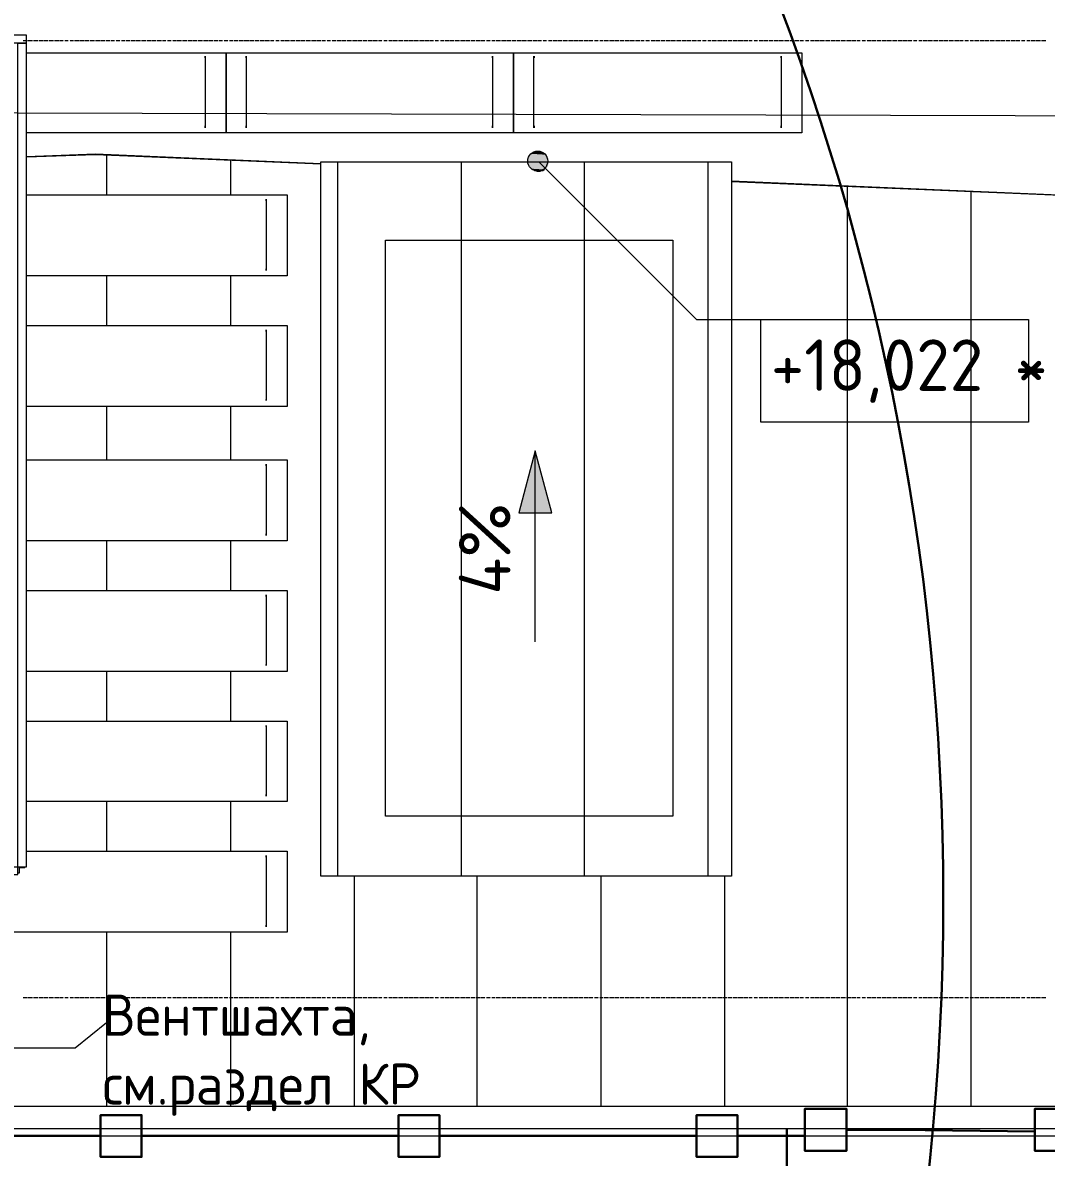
# Model space of a CAD drawing. Header units: millimetres. Extents: x -42533 to 645315, y 3457 to 82611.
# Drawn here: x 575676 to 580652, y 19596 to 25110 of the extents above; entities that cross this region are included whole.
import ezdxf

# ---------------------------------------------------------------- set-up
doc = ezdxf.new("R2010")
doc.units = ezdxf.units.MM
for name, color, linetype, true_color in [('PDF _!ЭОМ.Молниезащита', 7, 'Continuous', 0x954a95), ('PDF _Аннотация', 7, 'Continuous', 0xbababa), ('PDF _Антураж', 7, 'Continuous', 0xbababa), ('PDF _Крыша', 7, 'Continuous', 0xbababa), ('PDF _Крыша штриховка', 7, 'Continuous', 0xbababa), ('PDF _Обобщенные модели', 7, 'Continuous', 0xbababa), ('PDF _Ограждение', 7, 'Continuous', 0xbababa), ('PDF _Оси', 7, 'Continuous', 0xbababa), ('PDF _Отметки', 7, 'Continuous', 0xbababa), ('PDF _Размеры', 7, 'Continuous', 0xbababa)]:
    doc.layers.add(name, color=color, linetype=linetype, true_color=true_color)
doc.layers.add('PDF _Линии', color=7, linetype='Continuous')
doc.layers.add('PDF _Текст', color=7, linetype='Continuous')
doc.styles.add('PDF GOST Common', font='GOST_Common.ttf')

msp = doc.modelspace()

# ---------------------------------------------------------------- linework, layer by layer
at = {"layer": 'PDF _!ЭОМ.Молниезащита', "color": 5, "lineweight": 30}
for points in [[(576054.4, 19699.3), (575050.6, 19699.3), (574800.7, 19699.3), (574800.7, 19597.6), (574601.7, 19597.6), (574601.7, 19800.9), (574800.7, 19800.9), (574800.7, 19699.3)], [(577502.9, 19699.3), (576503.3, 19699.3), (576253.5, 19699.3), (576253.5, 19597.6), (576054.4, 19597.6), (576054.4, 19800.9), (576253.5, 19800.9), (576253.5, 19699.3)], [(578951.4, 19699.3), (577951.8, 19699.3), (577701.9, 19699.3), (577701.9, 19597.6), (577502.9, 19597.6), (577502.9, 19800.9), (577701.9, 19800.9), (577701.9, 19699.3)], [(579477.4, 19699.3), (579477.4, 19699.3), (579150.4, 19699.3), (579150.4, 19597.6), (578951.4, 19597.6), (578951.4, 19800.9), (579150.4, 19800.9), (579150.4, 19699.3)], [(580595.5, 19720.4), (579930.6, 19728.9), (579680.7, 19728.9), (579680.7, 19627.3), (579477.4, 19627.3), (579477.4, 19830.6), (579680.7, 19830.6), (579680.7, 19728.9)], [(582044, 19728.9), (581044.5, 19728.9), (580794.6, 19728.9), (580794.6, 19627.3), (580595.5, 19627.3), (580595.5, 19830.6), (580794.6, 19830.6), (580794.6, 19728.9)], [(579389.7, 19038.6), (579389.7, 19733.2)]]:
    msp.add_lwpolyline(points, dxfattribs=at)
at = {"layer": 'PDF _!ЭОМ.Молниезащита', "lineweight": 13}
msp.add_circle((592805, 40061.1), 16795.3, dxfattribs=at)
at = {"layer": 'PDF _!ЭОМ.Молниезащита', "color": 116, "lineweight": 30, "true_color": 0x136734}
msp.add_circle((567904.4, 20845.7), 12246.5, dxfattribs=at)
at = {"layer": 'PDF _!ЭОМ.Молниезащита', "lineweight": 13}
msp.add_arc((567008.4, 20453.1), 17757.8, 299.14304, 50.43064, dxfattribs=at)
at = {"layer": 'PDF _Аннотация', "color": 8, "lineweight": 20}
msp.add_lwpolyline([(580565, 23667.8), (580565, 23168), (579264.8, 23168), (579264.8, 23667.8)], close=True, dxfattribs=at)
at = {"layer": 'PDF _Аннотация', "color": 8, "lineweight": 9}
msp.add_lwpolyline([(574245.9, 20127), (575931.6, 20127), (576084, 20249.9)], dxfattribs=at)
at = {"layer": 'PDF _Антураж', "color": 8, "lineweight": 18}
for points in [[(575694.4, 24459.8), (576029, 24472.5), (577125.9, 24425.9)], [(577125.9, 24421.7), (576029, 24468.3), (575694.4, 24455.6)], [(576029, 24472.5), (576029, 24468.3)], [(579120.8, 24341.2), (583102, 24171.8)], [(583106.2, 24171.8), (579120.8, 24337)]]:
    msp.add_lwpolyline(points, dxfattribs=at)
at = {"layer": 'PDF _Крыша', "color": 8, "lineweight": 9}
msp.add_lwpolyline([(577125.9, 24434.4), (579120.8, 24434.4), (579120.8, 20961.4), (577125.9, 20961.4)], close=True, dxfattribs=at)
at = {"layer": 'PDF _Крыша штриховка', "color": 8, "lineweight": 9}
for points in [[(576084, 24468.3), (576084, 24273.4)], [(576685.5, 24442.9), (576685.5, 24273.4)], [(577206.4, 24434.4), (577206.4, 20961.4)], [(577807.8, 24434.4), (577807.8, 20961.4)], [(578405, 24434.4), (578405, 20961.4)], [(579006.4, 24434.4), (579006.4, 20961.4)], [(579684.1, 24315.8), (579684.1, 19843.3)], [(580285.5, 24290.4), (580285.5, 19843.3)], [(576084, 23879.6), (576084, 23638.1)], [(576685.5, 23879.6), (576685.5, 23638.1)], [(576084, 23244.3), (576084, 22985.9)], [(576685.5, 23244.3), (576685.5, 22985.9)], [(576084, 22592), (576084, 22350.6)], [(576685.5, 22592), (576685.5, 22350.6)], [(576084, 21956.7), (576084, 21715.3)], [(576685.5, 21956.7), (576685.5, 21715.3)], [(576084, 21325.6), (576084, 21084.2)], [(576685.5, 21325.6), (576685.5, 21084.2)], [(577286.9, 20961.4), (577286.9, 19843.3)], [(577884.1, 20961.4), (577884.1, 19843.3)], [(578485.5, 20961.4), (578485.5, 19843.3)], [(579086.9, 20961.4), (579086.9, 19843.3)], [(576084, 20690.3), (576084, 19843.3)], [(576685.5, 20690.3), (576685.5, 19843.3)]]:
    msp.add_lwpolyline(points, dxfattribs=at)
at = {"layer": 'PDF _Линии', "color": 8, "lineweight": 9}
msp.add_lwpolyline([(553827.3, 24730.9), (582318.5, 24654.6), (582229.5, 32125.8), (589577.9, 32125.8), (589577.9, 54975.5), (598506, 54975.5), (598785.5, 20686.1), (592369, 20686.1), (592432.5, 12524.6), (585626.3, 12571.2), (585592.4, 14451.7), (550752.4, 14451.7), (550752.4, 12478), (543802.2, 12478), (543764.1, 20783.5), (537415.3, 20800.5), (537356, 32655.2)], dxfattribs=at)
msp.add_lwpolyline([(578837, 21253.6), (577439.4, 21253.6), (577439.4, 24053.2), (578837, 24053.2)], close=True, dxfattribs=at)
at = {"layer": 'PDF _Обобщенные модели', "color": 8, "lineweight": 9}
for points in [[(575694.4, 24963.8), (576664.3, 24963.8), (576664.3, 24946.9), (576664.3, 24938.4), (576664.3, 24603.8), (576664.3, 24595.3), (576664.3, 24591.1), (576664.3, 24574.2), (575694.4, 24574.2)], [(576562.6, 24938.4), (576562.6, 24946.9), (576562.6, 24599.6), (576562.6, 24608)], [(576761.7, 24938.4), (576761.7, 24946.9), (576761.7, 24599.6), (576761.7, 24608)], [(577960.3, 24938.4), (577960.3, 24946.9), (577960.3, 24599.6), (577960.3, 24608)], [(578159.4, 24946.9), (578159.4, 24599.6)], [(578163.6, 24938.4), (578163.6, 24946.9)], [(579362.2, 24938.4), (579362.2, 24946.9), (579362.2, 24599.6), (579362.2, 24608)], [(578163.6, 24599.6), (578163.6, 24608)], [(575694.4, 24273.4), (576960.8, 24273.4), (576960.8, 24269.2), (576960.8, 24252.3), (576960.8, 24248), (576960.8, 23909.2), (576960.8, 23905), (576960.8, 23896.5), (576960.8, 23879.6), (575694.4, 23879.6)], [(576859.1, 24243.8), (576859.1, 24252.3), (576859.1, 23905), (576859.1, 23913.4)], [(575694.4, 23638.1), (576960.8, 23638.1), (576960.8, 23633.9), (576960.8, 23621.2), (576960.8, 23612.7), (576960.8, 23278.1), (576960.8, 23269.7), (576960.8, 23261.2), (576960.8, 23248.5), (576960.8, 23244.3), (575694.4, 23244.3)], [(576859.1, 23608.5), (576859.1, 23617), (576859.1, 23273.9), (576859.1, 23278.1)], [(575694.4, 22985.9), (576960.8, 22985.9), (576960.8, 22981.7), (576960.8, 22964.7), (576960.8, 22960.5), (576960.8, 22621.7), (576960.8, 22617.4), (576960.8, 22609), (576960.8, 22592), (575694.4, 22592)], [(576859.1, 22956.3), (576859.1, 22964.7), (576859.1, 22617.4), (576859.1, 22625.9)], [(575694.4, 22350.6), (576960.8, 22350.6), (576960.8, 22346.4), (576960.8, 22333.7), (576960.8, 22325.2), (576960.8, 21990.6), (576960.8, 21982.1), (576960.8, 21973.7), (576960.8, 21960.9), (576960.8, 21956.7), (575694.4, 21956.7)], [(576859.1, 22321), (576859.1, 22329.4), (576859.1, 21986.4), (576859.1, 21990.6)], [(575694.4, 21715.3), (576960.8, 21715.3), (576960.8, 21698.4), (576960.8, 21689.9), (576960.8, 21355.3), (576960.8, 21346.8), (576960.8, 21342.6), (576960.8, 21325.6), (575694.4, 21325.6)], [(576859.1, 21689.9), (576859.1, 21694.1), (576859.1, 21351.1), (576859.1, 21359.5)], [(575694.4, 21084.2), (576960.8, 21084.2), (576960.8, 21080), (576960.8, 21063.1), (576960.8, 21058.8), (576960.8, 20720), (576960.8, 20715.8), (576960.8, 20707.3), (576960.8, 20690.3), (575558.9, 20690.3), (575558.9, 20707.3), (575558.9, 20715.8), (575558.9, 20720), (575558.9, 20969.9)], [(576859.1, 21054.6), (576859.1, 21063.1), (576859.1, 20715.8), (576859.1, 20724.2)]]:
    msp.add_lwpolyline(points, dxfattribs=at)
for points in [[(578061.9, 24963.8), (578061.9, 24946.9), (578061.9, 24938.4), (578061.9, 24603.8), (578061.9, 24595.3), (578061.9, 24591.1), (578061.9, 24574.2), (576664.3, 24574.2), (576664.3, 24591.1), (576664.3, 24595.3), (576664.3, 24603.8), (576664.3, 24938.4), (576664.3, 24946.9), (576664.3, 24963.8)], [(579463.8, 24963.8), (579463.8, 24946.9), (579463.8, 24938.4), (579463.8, 24603.8), (579463.8, 24595.3), (579463.8, 24591.1), (579463.8, 24574.2), (578061.9, 24574.2), (578061.9, 24591.1), (578061.9, 24595.3), (578061.9, 24603.8), (578061.9, 24938.4), (578061.9, 24946.9), (578061.9, 24963.8)]]:
    msp.add_lwpolyline(points, close=True, dxfattribs=at)
at = {"layer": 'PDF _Обобщенные модели', "color": 8, "lineweight": 18}
for points in [[(574915.1, 19843.3), (583559.4, 19843.3)], [(583559.4, 19733.2), (559523.8, 19733.2)], [(559523.8, 19699.3), (589323.7, 19699.3)]]:
    msp.add_lwpolyline(points, dxfattribs=at)
at = {"layer": 'PDF _Ограждение', "color": 8, "lineweight": 9}
msp.add_lwpolyline([(575652, 21008), (575694.4, 21008), (575694.4, 25010.4), (560743.6, 25010.4), (560743.6, 25048.5), (560705.5, 25048.5), (560705.5, 21008), (575652, 21008), (575652, 25010.4), (575694.4, 25010.4), (575694.4, 25048.5), (560743.6, 25048.5), (560743.6, 21008), (560705.5, 21008), (560705.5, 20969.9), (575652, 20969.9)], close=True, dxfattribs=at)
msp.add_lwpolyline([(575652, 20978.3), (575660.5, 20978.3), (575660.5, 21003.8), (575685.9, 21003.8), (575685.9, 21008)], dxfattribs=at)
at = {"layer": 'PDF _Оси', "color": 8, "lineweight": 9}
for points in [[(575677.4, 25023.1), (575698.6, 25023.1)], [(575702.9, 25023.1), (575724, 25023.1)], [(575728.3, 25023.1), (575749.4, 25023.1)], [(575753.7, 25023.1), (575774.9, 25023.1)], [(575779.1, 25023.1), (575800.3, 25023.1)], [(575804.5, 25023.1), (575825.7, 25023.1)], [(575829.9, 25023.1), (575851.1, 25023.1)], [(575855.3, 25023.1), (575872.3, 25023.1)], [(575876.5, 25023.1), (575876.5, 25023.1)], [(575880.7, 25023.1), (575897.7, 25023.1)], [(575901.9, 25023.1), (575901.9, 25023.1)], [(575906.2, 25023.1), (575923.1, 25023.1)], [(575927.3, 25023.1), (575948.5, 25023.1)], [(575952.7, 25023.1), (575973.9, 25023.1)], [(575978.2, 25023.1), (575999.3, 25023.1)], [(576003.6, 25023.1), (576024.7, 25023.1)], [(576029, 25023.1), (576050.2, 25023.1)], [(576054.4, 25023.1), (576075.6, 25023.1)], [(576079.8, 25023.1), (576101, 25023.1)], [(576105.2, 25023.1), (576122.2, 25023.1)], [(576126.4, 25023.1), (576126.4, 25023.1)], [(576130.6, 25023.1), (576147.6, 25023.1)], [(576151.8, 25023.1), (576151.8, 25023.1)], [(576156, 25023.1), (576173, 25023.1)], [(576177.2, 25023.1), (576198.4, 25023.1)], [(576202.6, 25023.1), (576223.8, 25023.1)], [(576228, 25023.1), (576249.2, 25023.1)], [(576253.5, 25023.1), (576274.6, 25023.1)], [(576278.9, 25023.1), (576300, 25023.1)], [(576304.3, 25023.1), (576325.5, 25023.1)], [(576329.7, 25023.1), (576350.9, 25023.1)], [(576355.1, 25023.1), (576372, 25023.1)], [(576376.3, 25023.1), (576376.3, 25023.1)], [(576380.5, 25023.1), (576397.5, 25023.1)], [(576401.7, 25023.1), (576401.7, 25023.1)], [(576405.9, 25023.1), (576422.9, 25023.1)], [(576427.1, 25023.1), (576448.3, 25023.1)], [(576452.5, 25023.1), (576473.7, 25023.1)], [(576477.9, 25023.1), (576499.1, 25023.1)], [(576503.3, 25023.1), (576524.5, 25023.1)], [(576528.8, 25023.1), (576549.9, 25023.1)], [(576554.2, 25023.1), (576575.3, 25023.1)], [(576579.6, 25023.1), (576600.8, 25023.1)], [(576605, 25023.1), (576626.2, 25023.1)], [(576630.4, 25023.1), (576647.3, 25023.1)], [(576651.6, 25023.1), (576651.6, 25023.1)], [(576655.8, 25023.1), (576672.8, 25023.1)], [(576677, 25023.1), (576677, 25023.1)], [(576681.2, 25023.1), (576698.2, 25023.1)], [(576702.4, 25023.1), (576723.6, 25023.1)], [(576727.8, 25023.1), (576749, 25023.1)], [(576753.2, 25023.1), (576774.4, 25023.1)], [(576778.6, 25023.1), (576799.8, 25023.1)], [(576804, 25023.1), (576825.2, 25023.1)], [(576829.5, 25023.1), (576850.6, 25023.1)], [(576854.9, 25023.1), (576876, 25023.1)], [(576880.3, 25023.1), (576897.2, 25023.1)], [(576901.5, 25023.1), (576901.5, 25023.1)], [(576905.7, 25023.1), (576922.6, 25023.1)], [(576926.9, 25023.1), (576926.9, 25023.1)], [(576931.1, 25023.1), (576948.1, 25023.1)], [(576952.3, 25023.1), (576973.5, 25023.1)], [(576977.7, 25023.1), (576998.9, 25023.1)], [(577003.1, 25023.1), (577024.3, 25023.1)], [(577028.5, 25023.1), (577049.7, 25023.1)], [(577053.9, 25023.1), (577075.1, 25023.1)], [(577079.3, 25023.1), (577100.5, 25023.1)], [(577104.8, 25023.1), (577125.9, 25023.1)], [(577130.2, 25023.1), (577147.1, 25023.1)], [(577151.3, 25023.1), (577151.3, 25023.1)], [(577155.6, 25023.1), (577172.5, 25023.1)], [(577176.8, 25023.1), (577176.8, 25023.1)], [(577181, 25023.1), (577197.9, 25023.1)], [(577202.2, 25023.1), (577223.3, 25023.1)], [(577227.6, 25023.1), (577248.8, 25023.1)], [(577253, 25023.1), (577274.2, 25023.1)], [(577278.4, 25023.1), (577299.6, 25023.1)], [(577303.8, 25023.1), (577325, 25023.1)], [(577329.2, 25023.1), (577350.4, 25023.1)], [(577354.6, 25023.1), (577375.8, 25023.1)], [(577380.1, 25023.1), (577401.2, 25023.1)], [(577405.5, 25023.1), (577422.4, 25023.1)], [(577426.6, 25023.1), (577426.6, 25023.1)], [(577430.9, 25023.1), (577447.8, 25023.1)], [(577452.1, 25023.1), (577452.1, 25023.1)], [(577456.3, 25023.1), (577473.2, 25023.1)], [(577477.5, 25023.1), (577498.6, 25023.1)], [(577502.9, 25023.1), (577524.1, 25023.1)], [(577528.3, 25023.1), (577549.5, 25023.1)], [(577553.7, 25023.1), (577574.9, 25023.1)], [(577579.1, 25023.1), (577600.3, 25023.1)], [(577604.5, 25023.1), (577625.7, 25023.1)], [(577629.9, 25023.1), (577651.1, 25023.1)], [(577655.4, 25023.1), (577672.3, 25023.1)], [(577676.5, 25023.1), (577676.5, 25023.1)], [(577680.8, 25023.1), (577697.7, 25023.1)], [(577701.9, 25023.1), (577701.9, 25023.1)], [(577706.2, 25023.1), (577723.1, 25023.1)], [(577727.4, 25023.1), (577748.5, 25023.1)], [(577752.8, 25023.1), (577773.9, 25023.1)], [(577778.2, 25023.1), (577799.4, 25023.1)], [(577803.6, 25023.1), (577824.8, 25023.1)], [(577829, 25023.1), (577850.2, 25023.1)], [(577854.4, 25023.1), (577875.6, 25023.1)], [(577879.8, 25023.1), (577901, 25023.1)], [(577905.2, 25023.1), (577922.2, 25023.1)], [(577926.4, 25023.1), (577926.4, 25023.1)], [(577930.7, 25023.1), (577947.6, 25023.1)], [(577951.8, 25023.1), (577951.8, 25023.1)], [(577956.1, 25023.1), (577973, 25023.1)], [(577977.2, 25023.1), (577998.4, 25023.1)], [(578002.7, 25023.1), (578023.8, 25023.1)], [(578028.1, 25023.1), (578049.2, 25023.1)], [(578053.5, 25023.1), (578074.7, 25023.1)], [(578078.9, 25023.1), (578100.1, 25023.1)], [(578104.3, 25023.1), (578125.5, 25023.1)], [(578129.7, 25023.1), (578150.9, 25023.1)], [(578155.1, 25023.1), (578176.3, 25023.1)], [(578180.5, 25023.1), (578197.5, 25023.1)], [(578201.7, 25023.1), (578201.7, 25023.1)], [(578205.9, 25023.1), (578222.9, 25023.1)], [(578227.1, 25023.1), (578227.1, 25023.1)], [(578231.4, 25023.1), (578248.3, 25023.1)], [(578252.5, 25023.1), (578273.7, 25023.1)], [(578277.9, 25023.1), (578299.1, 25023.1)], [(578303.4, 25023.1), (578324.5, 25023.1)], [(578328.8, 25023.1), (578350, 25023.1)], [(578354.2, 25023.1), (578375.4, 25023.1)], [(578379.6, 25023.1), (578400.8, 25023.1)], [(578405, 25023.1), (578426.2, 25023.1)], [(578430.4, 25023.1), (578447.4, 25023.1)], [(578451.6, 25023.1), (578451.6, 25023.1)], [(578455.8, 25023.1), (578472.8, 25023.1)], [(578477, 25023.1), (578477, 25023.1)], [(578481.2, 25023.1), (578498.2, 25023.1)], [(578502.4, 25023.1), (578523.6, 25023.1)], [(578527.8, 25023.1), (578549, 25023.1)], [(578553.2, 25023.1), (578574.4, 25023.1)], [(578578.7, 25023.1), (578599.8, 25023.1)], [(578604.1, 25023.1), (578625.2, 25023.1)], [(578629.5, 25023.1), (578650.7, 25023.1)], [(578654.9, 25023.1), (578676.1, 25023.1)], [(578680.3, 25023.1), (578697.2, 25023.1)], [(578701.5, 25023.1), (578701.5, 25023.1)], [(578705.7, 25023.1), (578722.7, 25023.1)], [(578726.9, 25023.1), (578726.9, 25023.1)], [(578731.1, 25023.1), (578748.1, 25023.1)], [(578752.3, 25023.1), (578773.5, 25023.1)], [(578777.7, 25023.1), (578798.9, 25023.1)], [(578803.1, 25023.1), (578824.3, 25023.1)], [(578828.5, 25023.1), (578849.7, 25023.1)], [(578854, 25023.1), (578875.1, 25023.1)], [(578879.4, 25023.1), (578900.5, 25023.1)], [(578904.8, 25023.1), (578926, 25023.1)], [(578930.2, 25023.1), (578951.4, 25023.1)], [(578955.6, 25023.1), (578972.5, 25023.1)], [(578976.8, 25023.1), (578976.8, 25023.1)], [(578981, 25023.1), (578998, 25023.1)], [(579002.2, 25023.1), (579002.2, 25023.1)], [(579006.4, 25023.1), (579023.4, 25023.1)], [(579027.6, 25023.1), (579048.8, 25023.1)], [(579053, 25023.1), (579074.2, 25023.1)], [(579078.4, 25023.1), (579099.6, 25023.1)], [(579103.8, 25023.1), (579125, 25023.1)], [(579129.3, 25023.1), (579150.4, 25023.1)], [(579154.7, 25023.1), (579175.8, 25023.1)], [(579180.1, 25023.1), (579201.3, 25023.1)], [(579205.5, 25023.1), (579222.4, 25023.1)], [(579226.7, 25023.1), (579226.7, 25023.1)], [(579230.9, 25023.1), (579247.8, 25023.1)], [(579252.1, 25023.1), (579252.1, 25023.1)], [(579256.3, 25023.1), (579273.3, 25023.1)], [(579277.5, 25023.1), (579298.7, 25023.1)], [(579302.9, 25023.1), (579324.1, 25023.1)], [(579328.3, 25023.1), (579349.5, 25023.1)], [(579353.7, 25023.1), (579374.9, 25023.1)], [(579379.1, 25023.1), (579400.3, 25023.1)], [(579404.6, 25023.1), (579425.7, 25023.1)], [(579430, 25023.1), (579451.1, 25023.1)], [(579455.4, 25023.1), (579472.3, 25023.1)], [(579476.6, 25023.1), (579476.6, 25023.1)], [(579480.8, 25023.1), (579497.7, 25023.1)], [(579502, 25023.1), (579502, 25023.1)], [(579506.2, 25023.1), (579523.1, 25023.1)], [(579527.4, 25023.1), (579548.6, 25023.1)], [(579552.8, 25023.1), (579574, 25023.1)], [(579578.2, 25023.1), (579599.4, 25023.1)], [(579603.6, 25023.1), (579624.8, 25023.1)], [(579629, 25023.1), (579650.2, 25023.1)], [(579654.4, 25023.1), (579675.6, 25023.1)], [(579679.8, 25023.1), (579701, 25023.1)], [(579705.3, 25023.1), (579726.4, 25023.1)], [(579730.7, 25023.1), (579747.6, 25023.1)], [(579751.9, 25023.1), (579751.9, 25023.1)], [(579756.1, 25023.1), (579773, 25023.1)], [(579777.3, 25023.1), (579777.3, 25023.1)], [(579781.5, 25023.1), (579798.4, 25023.1)], [(579802.7, 25023.1), (579823.9, 25023.1)], [(579828.1, 25023.1), (579849.3, 25023.1)], [(579853.5, 25023.1), (579874.7, 25023.1)], [(579878.9, 25023.1), (579900.1, 25023.1)], [(579904.3, 25023.1), (579925.5, 25023.1)], [(579929.7, 25023.1), (579950.9, 25023.1)], [(579955.1, 25023.1), (579976.3, 25023.1)], [(579980.6, 25023.1), (579997.5, 25023.1)], [(580001.7, 25023.1), (580001.7, 25023.1)], [(580006, 25023.1), (580022.9, 25023.1)], [(580027.1, 25023.1), (580027.1, 25023.1)], [(580031.4, 25023.1), (580048.3, 25023.1)], [(580052.6, 25023.1), (580073.7, 25023.1)], [(580078, 25023.1), (580099.1, 25023.1)], [(580103.4, 25023.1), (580124.6, 25023.1)], [(580128.8, 25023.1), (580150, 25023.1)], [(580154.2, 25023.1), (580175.4, 25023.1)], [(580179.6, 25023.1), (580200.8, 25023.1)], [(580205, 25023.1), (580226.2, 25023.1)], [(580230.4, 25023.1), (580247.4, 25023.1)], [(580251.6, 25023.1), (580251.6, 25023.1)], [(580255.9, 25023.1), (580272.8, 25023.1)], [(580277, 25023.1), (580277, 25023.1)], [(580281.3, 25023.1), (580298.2, 25023.1)], [(580302.4, 25023.1), (580323.6, 25023.1)], [(580327.9, 25023.1), (580349, 25023.1)], [(580353.3, 25023.1), (580374.4, 25023.1)], [(580378.7, 25023.1), (580399.9, 25023.1)], [(580404.1, 25023.1), (580425.3, 25023.1)], [(580429.5, 25023.1), (580450.7, 25023.1)], [(580454.9, 25023.1), (580476.1, 25023.1)], [(580480.3, 25023.1), (580501.5, 25023.1)], [(580505.7, 25023.1), (580522.7, 25023.1)], [(580526.9, 25023.1), (580526.9, 25023.1)], [(580531.2, 25023.1), (580548.1, 25023.1)], [(580552.3, 25023.1), (580552.3, 25023.1)], [(580556.6, 25023.1), (580573.5, 25023.1)], [(580577.7, 25023.1), (580598.9, 25023.1)], [(580603.2, 25023.1), (580624.3, 25023.1)], [(580628.6, 25023.1), (580649.7, 25023.1)], [(575677.4, 20372.7), (575698.6, 20372.7)], [(575702.9, 20372.7), (575724, 20372.7)], [(575728.3, 20372.7), (575749.4, 20372.7)], [(575753.7, 20372.7), (575774.9, 20372.7)], [(575779.1, 20372.7), (575800.3, 20372.7)], [(575804.5, 20372.7), (575825.7, 20372.7)], [(575829.9, 20372.7), (575851.1, 20372.7)], [(575855.3, 20372.7), (575872.3, 20372.7)], [(575876.5, 20372.7), (575876.5, 20372.7)], [(575880.7, 20372.7), (575897.7, 20372.7)], [(575901.9, 20372.7), (575901.9, 20372.7)], [(575906.2, 20372.7), (575923.1, 20372.7)], [(575927.3, 20372.7), (575948.5, 20372.7)], [(575952.7, 20372.7), (575973.9, 20372.7)], [(575978.2, 20372.7), (575999.3, 20372.7)], [(576003.6, 20372.7), (576024.7, 20372.7)], [(576029, 20372.7), (576050.2, 20372.7)], [(576054.4, 20372.7), (576075.6, 20372.7)], [(576079.8, 20372.7), (576101, 20372.7)], [(576105.2, 20372.7), (576122.2, 20372.7)], [(576126.4, 20372.7), (576126.4, 20372.7)], [(576130.6, 20372.7), (576147.6, 20372.7)], [(576151.8, 20372.7), (576151.8, 20372.7)], [(576156, 20372.7), (576173, 20372.7)], [(576177.2, 20372.7), (576198.4, 20372.7)], [(576202.6, 20372.7), (576223.8, 20372.7)], [(576228, 20372.7), (576249.2, 20372.7)], [(576253.5, 20372.7), (576274.6, 20372.7)], [(576278.9, 20372.7), (576300, 20372.7)], [(576304.3, 20372.7), (576325.5, 20372.7)], [(576329.7, 20372.7), (576350.9, 20372.7)], [(576355.1, 20372.7), (576372, 20372.7)], [(576376.3, 20372.7), (576376.3, 20372.7)], [(576380.5, 20372.7), (576397.5, 20372.7)], [(576401.7, 20372.7), (576401.7, 20372.7)], [(576405.9, 20372.7), (576422.9, 20372.7)], [(576427.1, 20372.7), (576448.3, 20372.7)], [(576452.5, 20372.7), (576473.7, 20372.7)], [(576477.9, 20372.7), (576499.1, 20372.7)], [(576503.3, 20372.7), (576524.5, 20372.7)], [(576528.8, 20372.7), (576549.9, 20372.7)], [(576554.2, 20372.7), (576575.3, 20372.7)], [(576579.6, 20372.7), (576600.8, 20372.7)], [(576605, 20372.7), (576626.2, 20372.7)], [(576630.4, 20372.7), (576647.3, 20372.7)], [(576651.6, 20372.7), (576651.6, 20372.7)], [(576655.8, 20372.7), (576672.8, 20372.7)], [(576677, 20372.7), (576677, 20372.7)], [(576681.2, 20372.7), (576698.2, 20372.7)], [(576702.4, 20372.7), (576723.6, 20372.7)], [(576727.8, 20372.7), (576749, 20372.7)], [(576753.2, 20372.7), (576774.4, 20372.7)], [(576778.6, 20372.7), (576799.8, 20372.7)], [(576804, 20372.7), (576825.2, 20372.7)], [(576829.5, 20372.7), (576850.6, 20372.7)], [(576854.9, 20372.7), (576876, 20372.7)], [(576880.3, 20372.7), (576897.2, 20372.7)], [(576901.5, 20372.7), (576901.5, 20372.7)], [(576905.7, 20372.7), (576922.6, 20372.7)], [(576926.9, 20372.7), (576926.9, 20372.7)], [(576931.1, 20372.7), (576948.1, 20372.7)], [(576952.3, 20372.7), (576973.5, 20372.7)], [(576977.7, 20372.7), (576998.9, 20372.7)], [(577003.1, 20372.7), (577024.3, 20372.7)], [(577028.5, 20372.7), (577049.7, 20372.7)], [(577053.9, 20372.7), (577075.1, 20372.7)], [(577079.3, 20372.7), (577100.5, 20372.7)], [(577104.8, 20372.7), (577125.9, 20372.7)], [(577130.2, 20372.7), (577147.1, 20372.7)], [(577151.3, 20372.7), (577151.3, 20372.7)], [(577155.6, 20372.7), (577172.5, 20372.7)], [(577176.8, 20372.7), (577176.8, 20372.7)], [(577181, 20372.7), (577197.9, 20372.7)], [(577202.2, 20372.7), (577223.3, 20372.7)], [(577227.6, 20372.7), (577248.8, 20372.7)], [(577253, 20372.7), (577274.2, 20372.7)], [(577278.4, 20372.7), (577299.6, 20372.7)], [(577303.8, 20372.7), (577325, 20372.7)], [(577329.2, 20372.7), (577350.4, 20372.7)], [(577354.6, 20372.7), (577375.8, 20372.7)], [(577380.1, 20372.7), (577401.2, 20372.7)], [(577405.5, 20372.7), (577422.4, 20372.7)], [(577426.6, 20372.7), (577426.6, 20372.7)], [(577430.9, 20372.7), (577447.8, 20372.7)], [(577452.1, 20372.7), (577452.1, 20372.7)], [(577456.3, 20372.7), (577473.2, 20372.7)], [(577477.5, 20372.7), (577498.6, 20372.7)], [(577502.9, 20372.7), (577524.1, 20372.7)], [(577528.3, 20372.7), (577549.5, 20372.7)], [(577553.7, 20372.7), (577574.9, 20372.7)], [(577579.1, 20372.7), (577600.3, 20372.7)], [(577604.5, 20372.7), (577625.7, 20372.7)], [(577629.9, 20372.7), (577651.1, 20372.7)], [(577655.4, 20372.7), (577672.3, 20372.7)], [(577676.5, 20372.7), (577676.5, 20372.7)], [(577680.8, 20372.7), (577697.7, 20372.7)], [(577701.9, 20372.7), (577701.9, 20372.7)], [(577706.2, 20372.7), (577723.1, 20372.7)], [(577727.4, 20372.7), (577748.5, 20372.7)], [(577752.8, 20372.7), (577773.9, 20372.7)], [(577778.2, 20372.7), (577799.4, 20372.7)], [(577803.6, 20372.7), (577824.8, 20372.7)], [(577829, 20372.7), (577850.2, 20372.7)], [(577854.4, 20372.7), (577875.6, 20372.7)], [(577879.8, 20372.7), (577901, 20372.7)], [(577905.2, 20372.7), (577922.2, 20372.7)], [(577926.4, 20372.7), (577926.4, 20372.7)], [(577930.7, 20372.7), (577947.6, 20372.7)], [(577951.8, 20372.7), (577951.8, 20372.7)], [(577956.1, 20372.7), (577973, 20372.7)], [(577977.2, 20372.7), (577998.4, 20372.7)], [(578002.7, 20372.7), (578023.8, 20372.7)], [(578028.1, 20372.7), (578049.2, 20372.7)], [(578053.5, 20372.7), (578074.7, 20372.7)], [(578078.9, 20372.7), (578100.1, 20372.7)], [(578104.3, 20372.7), (578125.5, 20372.7)], [(578129.7, 20372.7), (578150.9, 20372.7)], [(578155.1, 20372.7), (578176.3, 20372.7)], [(578180.5, 20372.7), (578197.5, 20372.7)], [(578201.7, 20372.7), (578201.7, 20372.7)], [(578205.9, 20372.7), (578222.9, 20372.7)], [(578227.1, 20372.7), (578227.1, 20372.7)], [(578231.4, 20372.7), (578248.3, 20372.7)], [(578252.5, 20372.7), (578273.7, 20372.7)], [(578277.9, 20372.7), (578299.1, 20372.7)], [(578303.4, 20372.7), (578324.5, 20372.7)], [(578328.8, 20372.7), (578350, 20372.7)], [(578354.2, 20372.7), (578375.4, 20372.7)], [(578379.6, 20372.7), (578400.8, 20372.7)], [(578405, 20372.7), (578426.2, 20372.7)], [(578430.4, 20372.7), (578447.4, 20372.7)], [(578451.6, 20372.7), (578451.6, 20372.7)], [(578455.8, 20372.7), (578472.8, 20372.7)], [(578477, 20372.7), (578477, 20372.7)], [(578481.2, 20372.7), (578498.2, 20372.7)], [(578502.4, 20372.7), (578523.6, 20372.7)], [(578527.8, 20372.7), (578549, 20372.7)], [(578553.2, 20372.7), (578574.4, 20372.7)], [(578578.7, 20372.7), (578599.8, 20372.7)], [(578604.1, 20372.7), (578625.2, 20372.7)], [(578629.5, 20372.7), (578650.7, 20372.7)], [(578654.9, 20372.7), (578676.1, 20372.7)], [(578680.3, 20372.7), (578697.2, 20372.7)], [(578701.5, 20372.7), (578701.5, 20372.7)], [(578705.7, 20372.7), (578722.7, 20372.7)], [(578726.9, 20372.7), (578726.9, 20372.7)], [(578731.1, 20372.7), (578748.1, 20372.7)], [(578752.3, 20372.7), (578773.5, 20372.7)], [(578777.7, 20372.7), (578798.9, 20372.7)], [(578803.1, 20372.7), (578824.3, 20372.7)], [(578828.5, 20372.7), (578849.7, 20372.7)], [(578854, 20372.7), (578875.1, 20372.7)], [(578879.4, 20372.7), (578900.5, 20372.7)], [(578904.8, 20372.7), (578926, 20372.7)], [(578930.2, 20372.7), (578951.4, 20372.7)], [(578955.6, 20372.7), (578972.5, 20372.7)], [(578976.8, 20372.7), (578976.8, 20372.7)], [(578981, 20372.7), (578998, 20372.7)], [(579002.2, 20372.7), (579002.2, 20372.7)], [(579006.4, 20372.7), (579023.4, 20372.7)], [(579027.6, 20372.7), (579048.8, 20372.7)], [(579053, 20372.7), (579074.2, 20372.7)], [(579078.4, 20372.7), (579099.6, 20372.7)], [(579103.8, 20372.7), (579125, 20372.7)], [(579129.3, 20372.7), (579150.4, 20372.7)], [(579154.7, 20372.7), (579175.8, 20372.7)], [(579180.1, 20372.7), (579201.3, 20372.7)], [(579205.5, 20372.7), (579222.4, 20372.7)], [(579226.7, 20372.7), (579226.7, 20372.7)], [(579230.9, 20372.7), (579247.8, 20372.7)], [(579252.1, 20372.7), (579252.1, 20372.7)], [(579256.3, 20372.7), (579273.3, 20372.7)], [(579277.5, 20372.7), (579298.7, 20372.7)], [(579302.9, 20372.7), (579324.1, 20372.7)], [(579328.3, 20372.7), (579349.5, 20372.7)], [(579353.7, 20372.7), (579374.9, 20372.7)], [(579379.1, 20372.7), (579400.3, 20372.7)], [(579404.6, 20372.7), (579425.7, 20372.7)], [(579430, 20372.7), (579451.1, 20372.7)], [(579455.4, 20372.7), (579472.3, 20372.7)], [(579476.6, 20372.7), (579476.6, 20372.7)], [(579480.8, 20372.7), (579497.7, 20372.7)], [(579502, 20372.7), (579502, 20372.7)], [(579506.2, 20372.7), (579523.1, 20372.7)], [(579527.4, 20372.7), (579548.6, 20372.7)], [(579552.8, 20372.7), (579574, 20372.7)], [(579578.2, 20372.7), (579599.4, 20372.7)], [(579603.6, 20372.7), (579624.8, 20372.7)], [(579629, 20372.7), (579650.2, 20372.7)], [(579654.4, 20372.7), (579675.6, 20372.7)], [(579679.8, 20372.7), (579701, 20372.7)], [(579705.3, 20372.7), (579726.4, 20372.7)], [(579730.7, 20372.7), (579747.6, 20372.7)], [(579751.9, 20372.7), (579751.9, 20372.7)], [(579756.1, 20372.7), (579773, 20372.7)], [(579777.3, 20372.7), (579777.3, 20372.7)], [(579781.5, 20372.7), (579798.4, 20372.7)], [(579802.7, 20372.7), (579823.9, 20372.7)], [(579828.1, 20372.7), (579849.3, 20372.7)], [(579853.5, 20372.7), (579874.7, 20372.7)], [(579878.9, 20372.7), (579900.1, 20372.7)], [(579904.3, 20372.7), (579925.5, 20372.7)], [(579929.7, 20372.7), (579950.9, 20372.7)], [(579955.1, 20372.7), (579976.3, 20372.7)], [(579980.6, 20372.7), (579997.5, 20372.7)], [(580001.7, 20372.7), (580001.7, 20372.7)], [(580006, 20372.7), (580022.9, 20372.7)], [(580027.1, 20372.7), (580027.1, 20372.7)], [(580031.4, 20372.7), (580048.3, 20372.7)], [(580052.6, 20372.7), (580073.7, 20372.7)], [(580078, 20372.7), (580099.1, 20372.7)], [(580103.4, 20372.7), (580124.6, 20372.7)], [(580128.8, 20372.7), (580150, 20372.7)], [(580154.2, 20372.7), (580175.4, 20372.7)], [(580179.6, 20372.7), (580200.8, 20372.7)], [(580205, 20372.7), (580226.2, 20372.7)], [(580230.4, 20372.7), (580247.4, 20372.7)], [(580251.6, 20372.7), (580251.6, 20372.7)], [(580255.9, 20372.7), (580272.8, 20372.7)], [(580277, 20372.7), (580277, 20372.7)], [(580281.3, 20372.7), (580298.2, 20372.7)], [(580302.4, 20372.7), (580323.6, 20372.7)], [(580327.9, 20372.7), (580349, 20372.7)], [(580353.3, 20372.7), (580374.4, 20372.7)], [(580378.7, 20372.7), (580399.9, 20372.7)], [(580404.1, 20372.7), (580425.3, 20372.7)], [(580429.5, 20372.7), (580450.7, 20372.7)], [(580454.9, 20372.7), (580476.1, 20372.7)], [(580480.3, 20372.7), (580501.5, 20372.7)], [(580505.7, 20372.7), (580522.7, 20372.7)], [(580526.9, 20372.7), (580526.9, 20372.7)], [(580531.2, 20372.7), (580548.1, 20372.7)], [(580552.3, 20372.7), (580552.3, 20372.7)], [(580556.6, 20372.7), (580573.5, 20372.7)], [(580577.7, 20372.7), (580598.9, 20372.7)], [(580603.2, 20372.7), (580624.3, 20372.7)], [(580628.6, 20372.7), (580649.7, 20372.7)]]:
    msp.add_lwpolyline(points, dxfattribs=at)
at = {"layer": 'PDF _Отметки', "color": 8, "lineweight": 20}
msp.add_lwpolyline([(578184.8, 24434.4), (578951.4, 23667.8), (579917, 23667.8)], dxfattribs=at)
at = {"layer": 'PDF _Отметки', "lineweight": 9}
msp.add_circle((578179.7, 24437.4), 48.7, dxfattribs=at)
at = {"layer": 'PDF _Отметки', "transparency": 33554559}
for points in [[(578172.1, 24485.2), (578197.5, 24481), (578167.8, 24481)], [(578176.3, 24485.2), (578197.5, 24485.2), (578172.1, 24485.2)], [(578197.5, 24485.2), (578172.1, 24485.2), (578197.5, 24481)], [(578184.8, 24485.2), (578189, 24485.2), (578176.3, 24485.2)], [(578189, 24485.2), (578176.3, 24485.2), (578197.5, 24485.2)], [(578138.2, 24451.3), (578231.4, 24447.1), (578133.9, 24447.1)], [(578231.4, 24447.1), (578133.9, 24447.1), (578231.4, 24442.9)], [(578133.9, 24447.1), (578231.4, 24442.9), (578133.9, 24442.9)], [(578231.4, 24442.9), (578133.9, 24442.9), (578231.4, 24438.6)], [(578133.9, 24442.9), (578231.4, 24438.6), (578133.9, 24438.6)], [(578231.4, 24438.6), (578133.9, 24438.6), (578235.6, 24434.4)], [(578133.9, 24438.6), (578235.6, 24434.4), (578133.9, 24434.4)], [(578235.6, 24434.4), (578133.9, 24434.4), (578231.4, 24430.2)], [(578133.9, 24434.4), (578231.4, 24430.2), (578133.9, 24430.2)], [(578231.4, 24430.2), (578133.9, 24430.2), (578231.4, 24425.9)], [(578133.9, 24430.2), (578231.4, 24425.9), (578133.9, 24425.9)], [(578142.4, 24459.8), (578227.1, 24455.6), (578138.2, 24455.6)], [(578227.1, 24455.6), (578138.2, 24455.6), (578231.4, 24451.3)], [(578138.2, 24455.6), (578231.4, 24451.3), (578138.2, 24451.3)], [(578231.4, 24451.3), (578138.2, 24451.3), (578231.4, 24447.1)], [(578146.7, 24464), (578227.1, 24459.8), (578142.4, 24459.8)], [(578227.1, 24459.8), (578142.4, 24459.8), (578227.1, 24455.6)], [(578150.9, 24472.5), (578218.7, 24468.3), (578146.7, 24468.3)], [(578218.7, 24468.3), (578146.7, 24468.3), (578222.9, 24464)], [(578146.7, 24468.3), (578222.9, 24464), (578146.7, 24464)], [(578222.9, 24464), (578146.7, 24464), (578227.1, 24459.8)], [(578155.1, 24476.7), (578214.4, 24472.5), (578150.9, 24472.5)], [(578214.4, 24472.5), (578150.9, 24472.5), (578218.7, 24468.3)], [(578159.4, 24476.7), (578214.4, 24476.7), (578155.1, 24476.7)], [(578214.4, 24476.7), (578155.1, 24476.7), (578214.4, 24472.5)], [(578163.6, 24481), (578210.2, 24476.7), (578159.4, 24476.7)], [(578210.2, 24476.7), (578159.4, 24476.7), (578214.4, 24476.7)], [(578167.8, 24481), (578205.9, 24481), (578163.6, 24481)], [(578205.9, 24481), (578163.6, 24481), (578210.2, 24476.7)], [(578197.5, 24481), (578167.8, 24481), (578205.9, 24481)], [(578231.4, 24425.9), (578133.9, 24425.9), (578231.4, 24421.7)], [(578133.9, 24425.9), (578231.4, 24421.7), (578133.9, 24421.7)], [(578231.4, 24421.7), (578133.9, 24421.7), (578231.4, 24417.4)], [(578133.9, 24421.7), (578231.4, 24417.4), (578138.2, 24417.4)], [(578231.4, 24417.4), (578138.2, 24417.4), (578227.1, 24413.2)], [(578138.2, 24417.4), (578227.1, 24413.2), (578138.2, 24413.2)], [(578227.1, 24413.2), (578138.2, 24413.2), (578227.1, 24409)], [(578138.2, 24413.2), (578227.1, 24409), (578142.4, 24409)], [(578227.1, 24409), (578142.4, 24409), (578222.9, 24404.7)], [(578142.4, 24409), (578222.9, 24404.7), (578146.7, 24404.7)], [(578222.9, 24404.7), (578146.7, 24404.7), (578218.7, 24400.5)], [(578146.7, 24404.7), (578218.7, 24400.5), (578146.7, 24400.5)], [(578218.7, 24400.5), (578146.7, 24400.5), (578214.4, 24396.3)], [(578146.7, 24400.5), (578214.4, 24396.3), (578150.9, 24396.3)], [(578214.4, 24396.3), (578150.9, 24396.3), (578214.4, 24392)], [(578150.9, 24396.3), (578214.4, 24392), (578155.1, 24392)], [(578214.4, 24392), (578155.1, 24392), (578210.2, 24392)], [(578155.1, 24392), (578210.2, 24392), (578159.4, 24392)], [(578210.2, 24392), (578159.4, 24392), (578205.9, 24387.8)], [(578159.4, 24392), (578205.9, 24387.8), (578163.6, 24387.8)], [(578205.9, 24387.8), (578163.6, 24387.8), (578197.5, 24387.8)], [(578163.6, 24387.8), (578197.5, 24387.8), (578167.8, 24387.8)], [(578197.5, 24387.8), (578167.8, 24387.8), (578172.1, 24387.8)], [(578167.8, 24387.8), (578197.5, 24387.8), (578197.5, 24387.8)], [(578172.1, 24387.8), (578176.3, 24383.6), (578189, 24383.6)], [(578172.1, 24387.8), (578197.5, 24387.8), (578189, 24383.6)], [(578176.3, 24383.6), (578189, 24383.6), (578184.8, 24383.6)]]:
    msp.add_solid(points, dxfattribs=at)
at = {"layer": 'PDF _Размеры', "lineweight": 9}
msp.add_lwpolyline([(578167.8, 23028.3), (578087.4, 22727.5), (578248.3, 22727.5)], close=True, dxfattribs=at)
at = {"layer": 'PDF _Размеры', "lineweight": 20}
msp.add_lwpolyline([(578167.8, 22100.7), (578167.8, 23028.3)], dxfattribs=at)
at = {"layer": 'PDF _Размеры', "transparency": 33554559}
msp.add_solid([(578167.8, 23028.3), (578248.3, 22727.5), (578087.4, 22727.5)], dxfattribs=at)

# ---------------------------------------------------------------- texts
at = {"layer": 'PDF _Текст', "color": 7, "attachment_point": 4, "style": 'PDF GOST Common'}
for s, insert, char_height in [('+18,022 *', (579312.7, 23416.4), 250.03), ('Вентшахта,', (576064.1, 20263.1), 200.02), ('см.раздел КР', (576064.1, 19924.2), 200.023)]:
    msp.add_mtext(s, dxfattribs=dict(at, insert=insert, char_height=char_height))
at = {"layer": 'PDF _Текст', "color": 7, "insert": (577921.7, 22330.3), "char_height": 250.03, "attachment_point": 4, "rotation": 90, "style": 'PDF GOST Common'}
msp.add_mtext('4%', dxfattribs=at)

doc.saveas('drawing.dxf')
